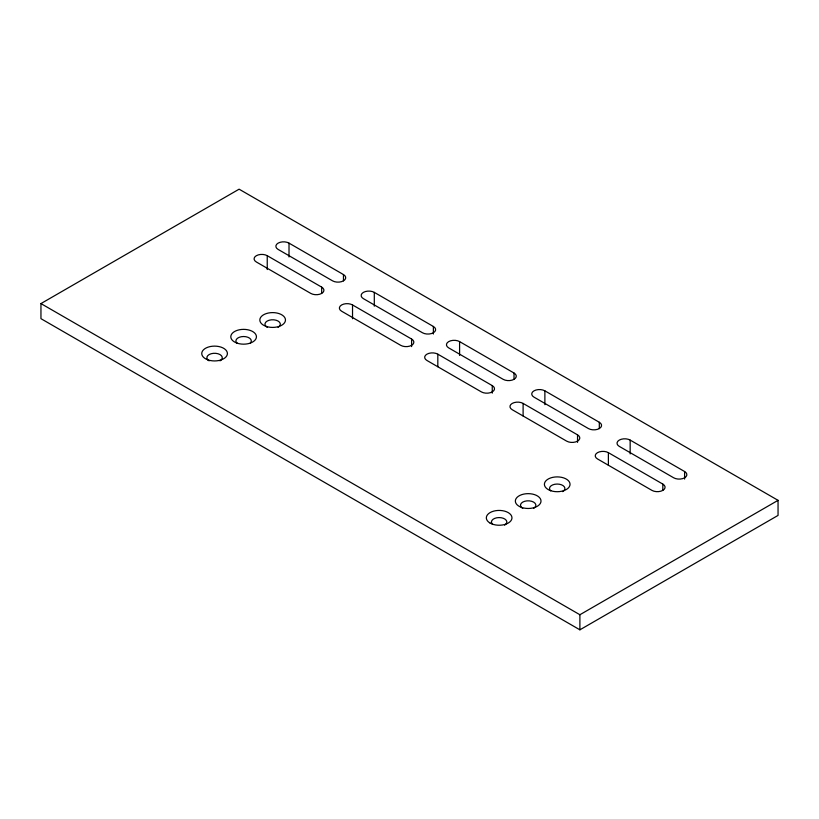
<?xml version="1.0" encoding="UTF-8"?>
<svg xmlns="http://www.w3.org/2000/svg" width="819" height="819" viewBox="0 0 819 819"><rect width="100%" height="100%" fill="white"/><g stroke="black" fill="none" stroke-linecap="round" stroke-linejoin="round"><path stroke-width="1.23" d="M40.95 303.583L239.107 189.179L778.05 500.337L778.05 515.417L579.893 629.821L40.95 318.663L40.95 303.583L579.893 614.741L778.05 500.337M289.015 243.13L343.458 274.56A7.699 4.443 0 0 1 343.458 280.845A7.699 4.443 0 0 1 332.565 280.845L278.122 249.416A7.699 4.443 0 0 1 278.122 243.13A7.699 4.443 0 0 1 289.015 243.13L289.015 256.961M374.303 292.373L433.374 326.474A7.699 4.443 0 0 1 433.374 332.76A7.699 4.443 0 0 1 422.481 332.76L363.411 298.659A7.699 4.443 0 0 1 363.411 292.373A7.699 4.443 0 0 1 374.303 292.373L374.303 306.193M459.592 341.605L514.025 373.034A7.699 4.443 0 0 1 514.025 379.32A7.699 4.443 0 0 1 503.142 379.32L448.699 347.891A7.699 4.443 0 0 1 448.699 341.605A7.699 4.443 0 0 1 459.592 341.605L459.592 355.436M544.881 390.847L599.313 422.276A7.699 4.443 0 0 1 599.313 428.562A7.699 4.443 0 0 1 588.431 428.562L533.988 397.133A7.699 4.443 0 0 1 533.988 390.847A7.699 4.443 0 0 1 544.881 390.847L544.881 404.678M630.159 440.09L684.602 471.519A7.699 4.443 0 0 1 684.602 477.805A7.699 4.443 0 0 1 673.709 477.805L619.277 446.375A7.699 4.443 0 0 1 619.277 440.09A7.699 4.443 0 0 1 630.159 440.09L630.159 453.921M267.24 255.702L321.672 287.131A7.699 4.443 0 0 1 321.672 293.417A7.699 4.443 0 0 1 310.79 293.417L256.347 261.988A7.699 4.443 0 0 1 256.347 255.702A7.699 4.443 0 0 1 267.24 255.702L267.24 269.533M352.528 304.944L411.599 339.046A7.699 4.443 0 0 1 411.599 345.331A7.699 4.443 0 0 1 400.706 345.331L341.636 311.23A7.699 4.443 0 0 1 341.636 304.944A7.699 4.443 0 0 1 352.528 304.944L352.528 318.765M492.25 385.606A7.699 4.443 0 0 1 492.25 391.892A7.699 4.443 0 0 1 481.367 391.892L426.924 360.462A7.699 4.443 0 0 1 426.924 354.177A7.699 4.443 0 0 1 437.817 354.177L492.25 385.606L492.25 393.151M523.106 403.419L577.538 434.848A7.699 4.443 0 0 1 577.538 441.134A7.699 4.443 0 0 1 566.656 441.134L512.213 409.705A7.699 4.443 0 0 1 512.213 403.419A7.699 4.443 0 0 1 523.106 403.419L523.106 415.991M608.384 452.661L662.827 484.09A7.699 4.443 0 0 1 662.827 490.376A7.699 4.443 0 0 1 651.934 490.376L597.501 458.947A7.699 4.443 0 0 1 597.501 452.661A7.699 4.443 0 0 1 608.384 452.661L608.384 465.233M684.602 471.519L684.602 479.064M662.827 484.09L662.827 490.376M599.313 422.276L599.313 428.562M579.893 614.741L579.893 629.821M577.538 434.848L577.538 442.393M514.025 373.034L514.025 379.32M437.817 354.177L437.817 366.748M433.374 326.474L433.374 334.019M411.599 339.046L411.599 346.591M343.458 274.56L343.458 280.845M321.672 287.131L321.672 293.417M267.199 327.344A7.699 4.443 0 0 1 267.199 321.058A7.699 4.443 0 0 1 278.081 321.058A7.699 4.443 0 0 1 278.081 327.344M236.937 343.181A7.699 4.443 0 0 1 243.601 336.517A7.699 4.443 0 0 1 250.276 343.181M209.132 360.862A7.699 4.443 0 0 1 209.132 354.576A7.699 4.443 0 0 1 220.014 354.576A7.699 4.443 0 0 1 220.014 360.862M550.542 490.714A7.699 4.443 0 0 1 552.794 484.848A7.699 4.443 0 0 1 563.103 485.636A7.699 4.443 0 0 1 562.653 491.635M522.737 508.394A7.699 4.443 0 0 1 522.737 502.108A7.699 4.443 0 0 1 533.619 502.108A7.699 4.443 0 0 1 533.619 508.394M492.475 524.242A7.699 4.443 0 0 1 494.727 518.376A7.699 4.443 0 0 1 505.036 519.164A7.699 4.443 0 0 1 504.586 525.163M266.226 326.423A12.828 7.412 0 0 0 285.473 320.004A12.828 7.412 0 0 0 266.226 313.595A12.828 7.412 0 0 0 266.226 326.423M237.193 343.181A12.828 7.412 0 0 0 256.439 336.773A12.828 7.412 0 0 0 237.193 330.354A12.828 7.412 0 0 0 237.193 343.181M208.159 359.95A12.828 7.412 0 0 0 227.406 353.532A12.828 7.412 0 0 0 208.159 347.113A12.828 7.412 0 0 0 208.159 359.95M490.069 523.065A12.828 7.412 0 0 0 511.537 519.748A12.828 7.412 0 0 0 495.823 510.677A12.828 7.412 0 0 0 490.069 523.065M521.764 507.483A12.828 7.412 0 0 0 541.011 501.064A12.828 7.412 0 0 0 521.764 494.645A12.828 7.412 0 0 0 521.764 507.483M550.798 490.714A12.828 7.412 0 0 0 570.044 484.305A12.828 7.412 0 0 0 550.798 477.886A12.828 7.412 0 0 0 550.798 490.714"/></g></svg>
